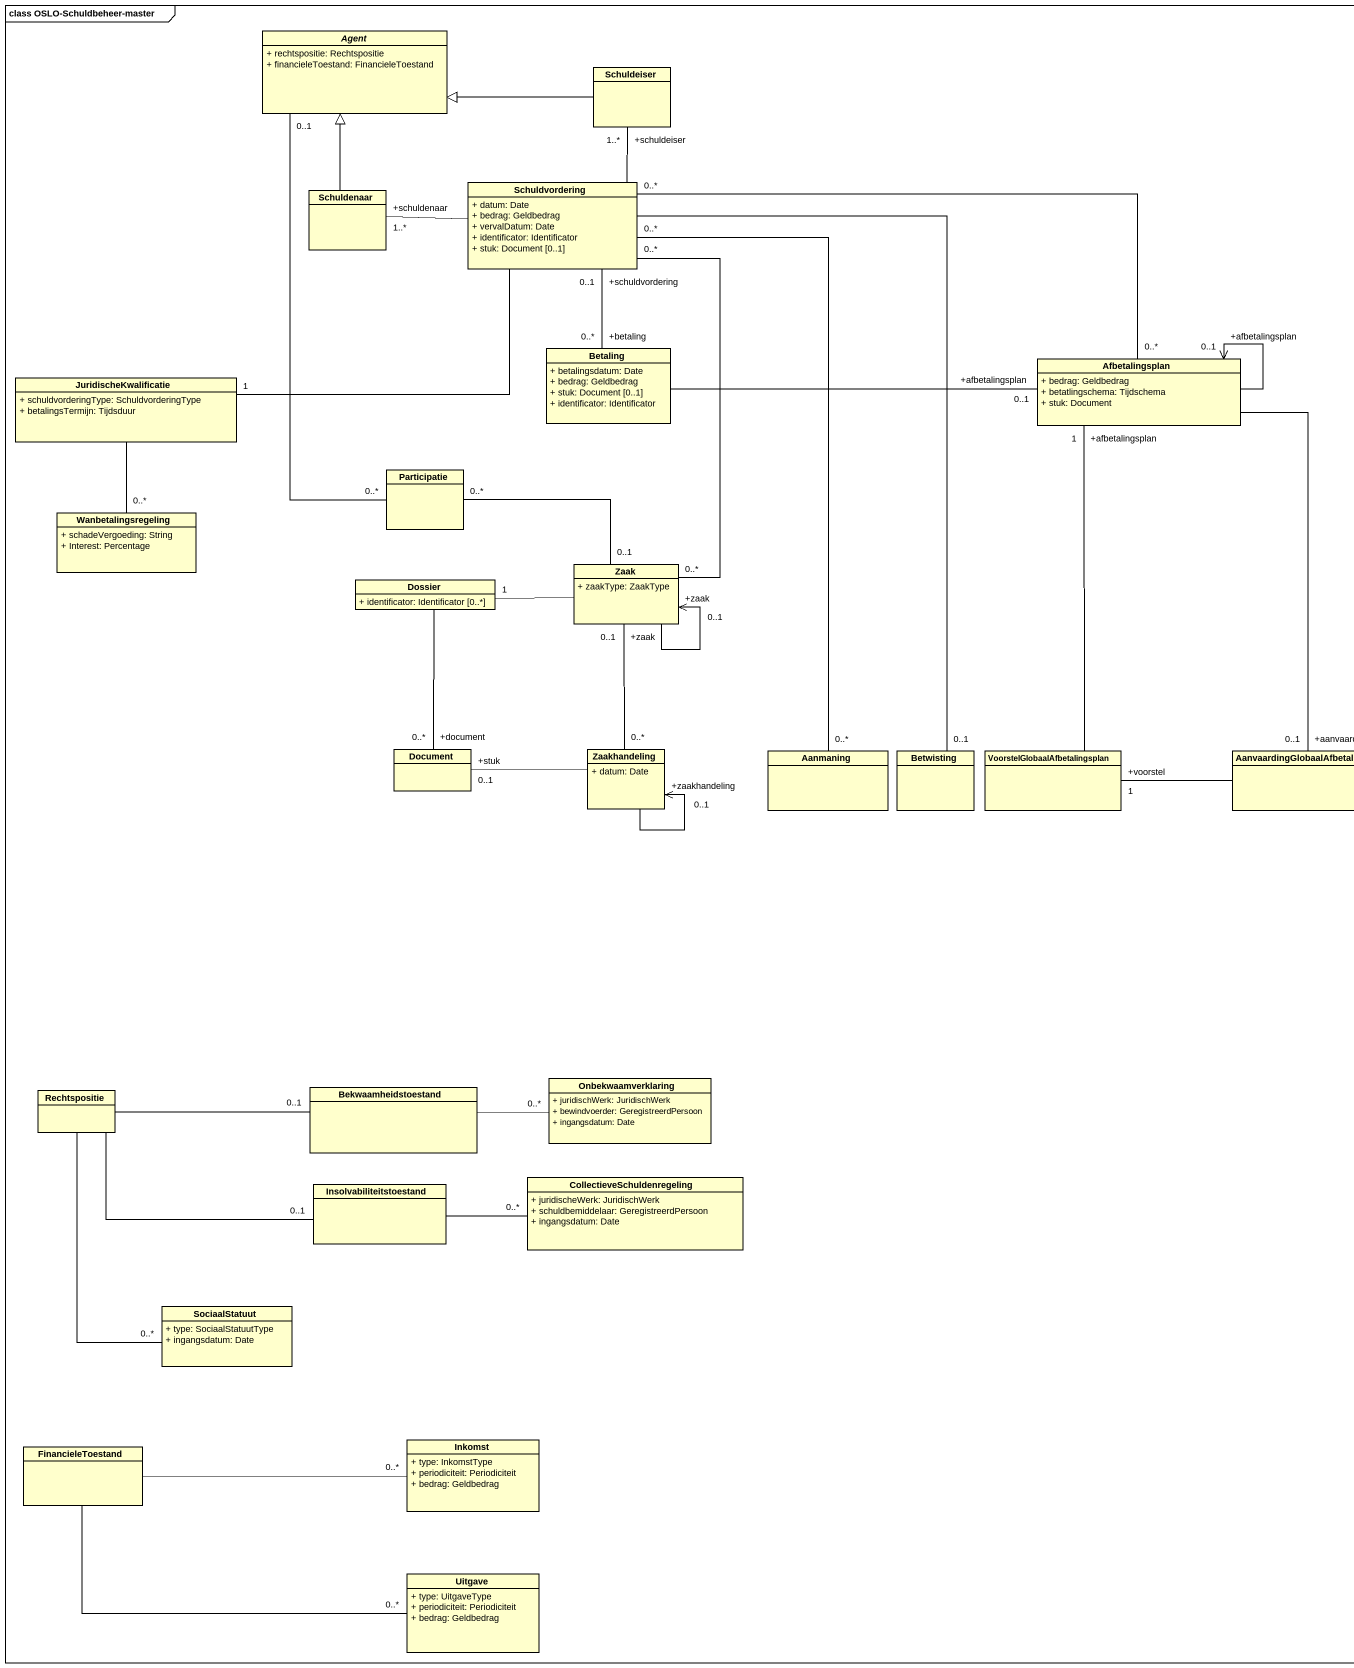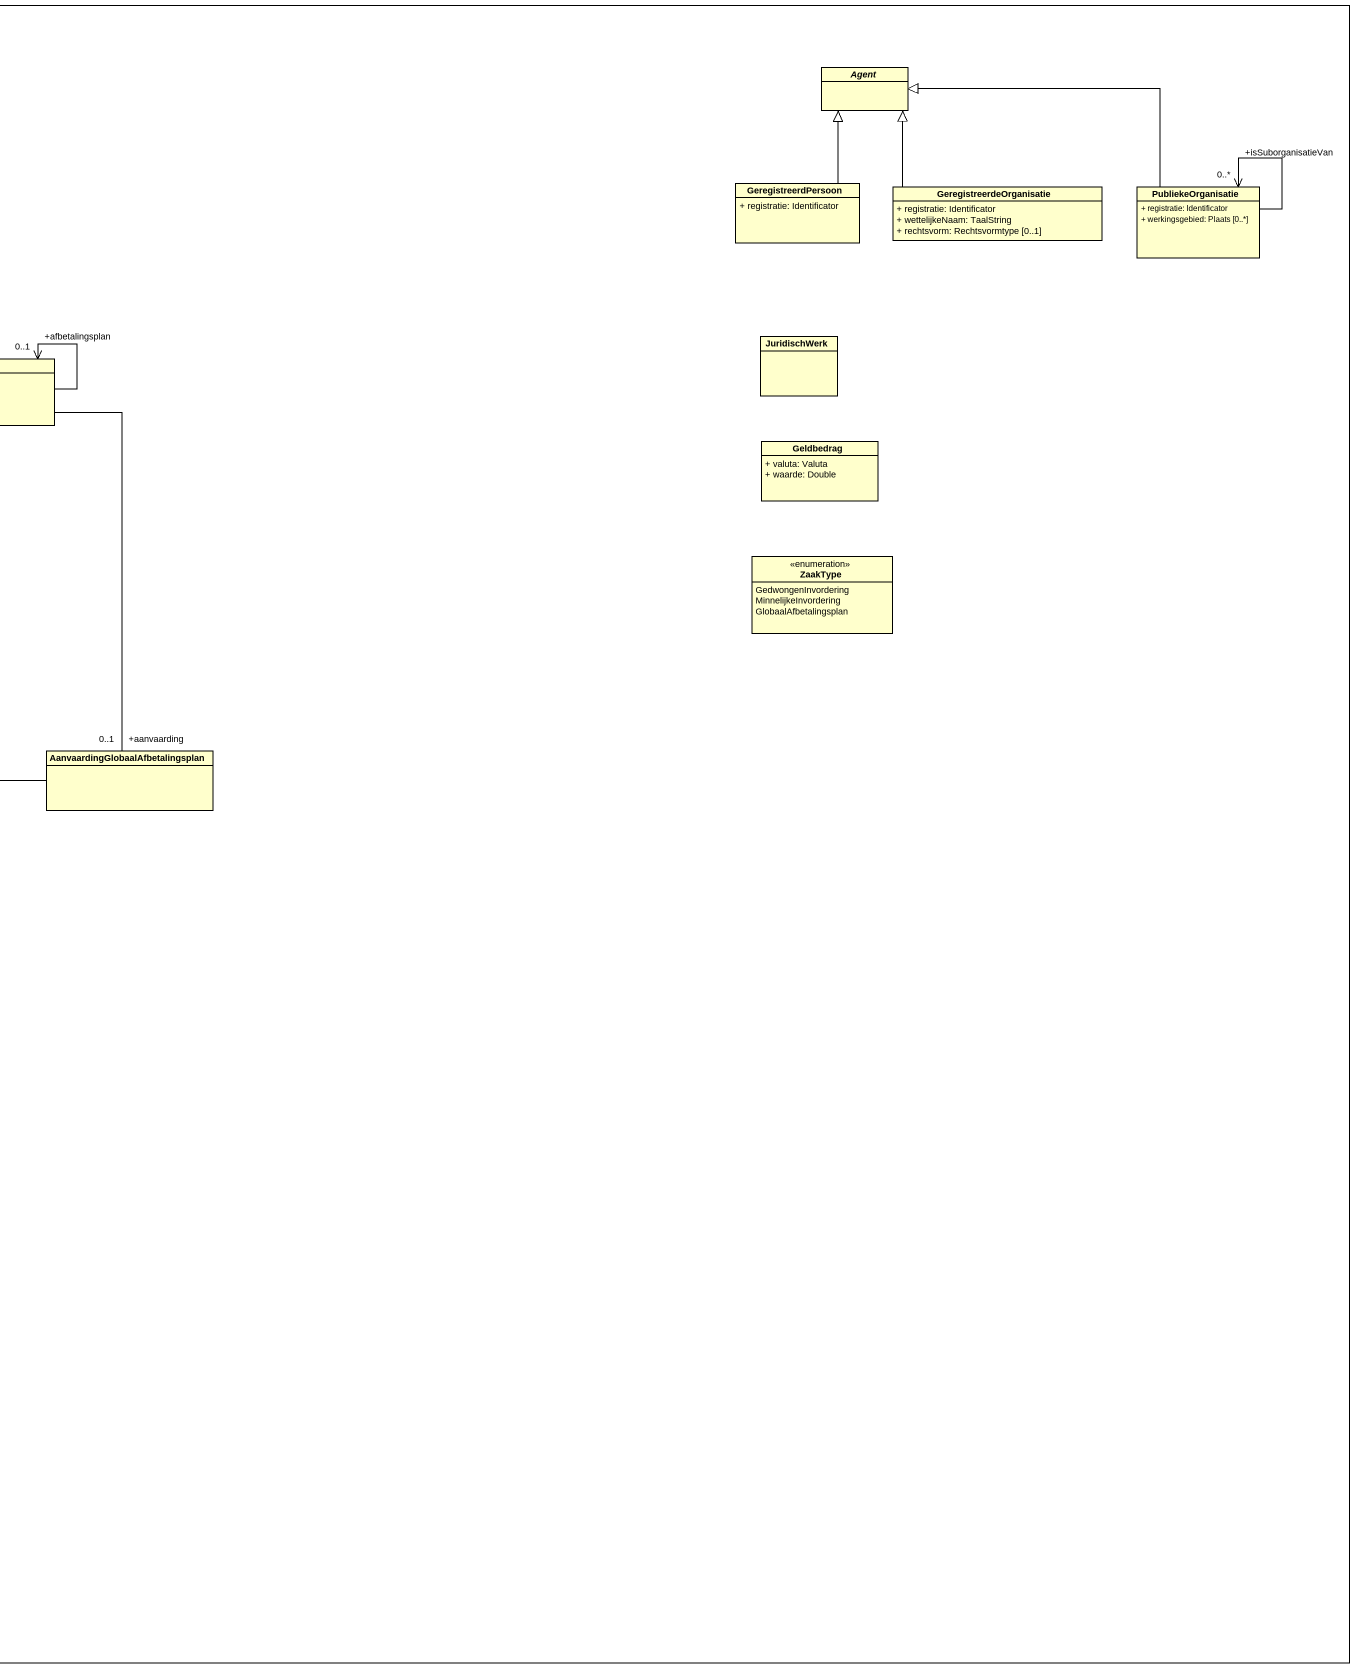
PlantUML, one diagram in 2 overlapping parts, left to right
@startuml
mainframe class OSLO-Schuldbeheer-master
hide circle
hide empty members
skinparam classAttributeIconSize 0
abstract class "Agent" as Agent_ {
  + rechtspositie: Rechtspositie
  + financieleToestand: FinancieleToestand
}
class Schuldeiser
abstract class "Agent" as Agent__2
class Schuldenaar
class Schuldvordering {
  + datum: Date
  + bedrag: Geldbedrag
  + vervalDatum: Date
  + identificator: Identificator
  + stuk: Document [0..1]
}
class GeregistreerdPersoon {
  + registratie: Identificator
}
class GeregistreerdeOrganisatie {
  + registratie: Identificator
  + wettelijkeNaam: TaalString
  + rechtsvorm: Rechtsvormtype [0..1]
}
class PubliekeOrganisatie {
  + registratie: Identificator
  + werkingsgebied: Plaats [0..*]
}
class Betaling {
  + betalingsdatum: Date
  + bedrag: Geldbedrag
  + stuk: Document [0..1]
  + identificator: Identificator
}
class JuridischWerk
class JuridischeKwalificatie {
  + schuldvorderingType: SchuldvorderingType
  + betalingsTermijn: Tijdsduur
}
class Afbetalingsplan {
  + bedrag: Geldbedrag
  + betatlingschema: Tijdschema
  + stuk: Document
}
class Geldbedrag {
  + valuta: Valuta
  + waarde: Double
}
class Participatie
class Wanbetalingsregeling {
  + schadeVergoeding: String
  + Interest: Percentage
}
class Dossier {
  + identificator: Identificator [0..*]
}
class Zaak {
  + zaakType: ZaakType
}
enum ZaakType {
  GedwongenInvordering
  MinnelijkeInvordering
  GlobaalAfbetalingsplan
}
class Document
class Zaakhandeling {
  + datum: Date
}
class Aanmaning
class Betwisting
class "VoorstelGlobaalAfbetalingsplan" as VoorstelGlobaalAfbetalingspl
class "AanvaardingGlobaalAfbetalingsplan" as AanvaardingGlobaalAfbetaling
class Bekwaamheidstoestand
class Onbekwaamverklaring {
  + juridischWerk: JuridischWerk
  + bewindvoerder: GeregistreerdPersoon
  + ingangsdatum: Date
}
class Rechtspositie
class Insolvabiliteitstoestand
class CollectieveSchuldenregeling {
  + juridischeWerk: JuridischWerk
  + schuldbemiddelaar: GeregistreerdPersoon
  + ingangsdatum: Date
}
class SociaalStatuut {
  + type: SociaalStatuutType
  + ingangsdatum: Date
}
class FinancieleToestand
class Inkomst {
  + type: InkomstType
  + periodiciteit: Periodiciteit
  + bedrag: Geldbedrag
}
class Uitgave {
  + type: UitgaveType
  + periodiciteit: Periodiciteit
  + bedrag: Geldbedrag
}
Agent_ "0..1" -- "0..*" Participatie
Schuldeiser -left-|> Agent_
Schuldenaar -up-|> Agent_
Schuldvordering -up- "+schuldeiser\n1..*" Schuldeiser
Schuldvordering -left- "+schuldenaar\n1..*" Schuldenaar
Schuldvordering -left- "1" JuridischeKwalificatie
Schuldvordering "0..*" -- "0..*" Zaak
Schuldvordering "0..*" -- "0..*" Aanmaning
Schuldvordering -- "0..1" Betwisting
GeregistreerdPersoon -up-|> Agent__2
GeregistreerdeOrganisatie -up-|> Agent__2
PubliekeOrganisatie -left-|> Agent__2
PubliekeOrganisatie --> "+isSuborganisatieVan\n0..*" PubliekeOrganisatie
Betaling "+betaling\n0..*" -up- "+schuldvordering\n0..1" Schuldvordering
Betaling -right- "+afbetalingsplan\n0..1" Afbetalingsplan
JuridischeKwalificatie -- "0..*" Wanbetalingsregeling
Afbetalingsplan "0..*" -left- "0..*" Schuldvordering
Afbetalingsplan --> "+afbetalingsplan\n0..1" Afbetalingsplan
Dossier -- "+document\n0..*" Document
Zaak "0..1" -left- "0..*" Participatie
Zaak -left- "1" Dossier
Zaak --> "+zaak\n0..1" Zaak
Zaak "+zaak\n0..1" -- "0..*" Zaakhandeling
Zaakhandeling -left- "+stuk\n0..1" Document
Zaakhandeling --> "+zaakhandeling\n0..1" Zaakhandeling
VoorstelGlobaalAfbetalingspl -up- "+afbetalingsplan\n1" Afbetalingsplan
AanvaardingGlobaalAfbetaling "+aanvaarding\n0..1" -up- Afbetalingsplan
AanvaardingGlobaalAfbetaling -left- "+voorstel\n1" VoorstelGlobaalAfbetalingspl
Bekwaamheidstoestand -right- "0..*" Onbekwaamverklaring
Rechtspositie -right- "0..1" Bekwaamheidstoestand
Rechtspositie -right- "0..1" Insolvabiliteitstoestand
Rechtspositie -- "0..*" SociaalStatuut
Insolvabiliteitstoestand -right- "0..*" CollectieveSchuldenregeling
FinancieleToestand -right- "0..*" Inkomst
FinancieleToestand -right- "0..*" Uitgave
@enduml
